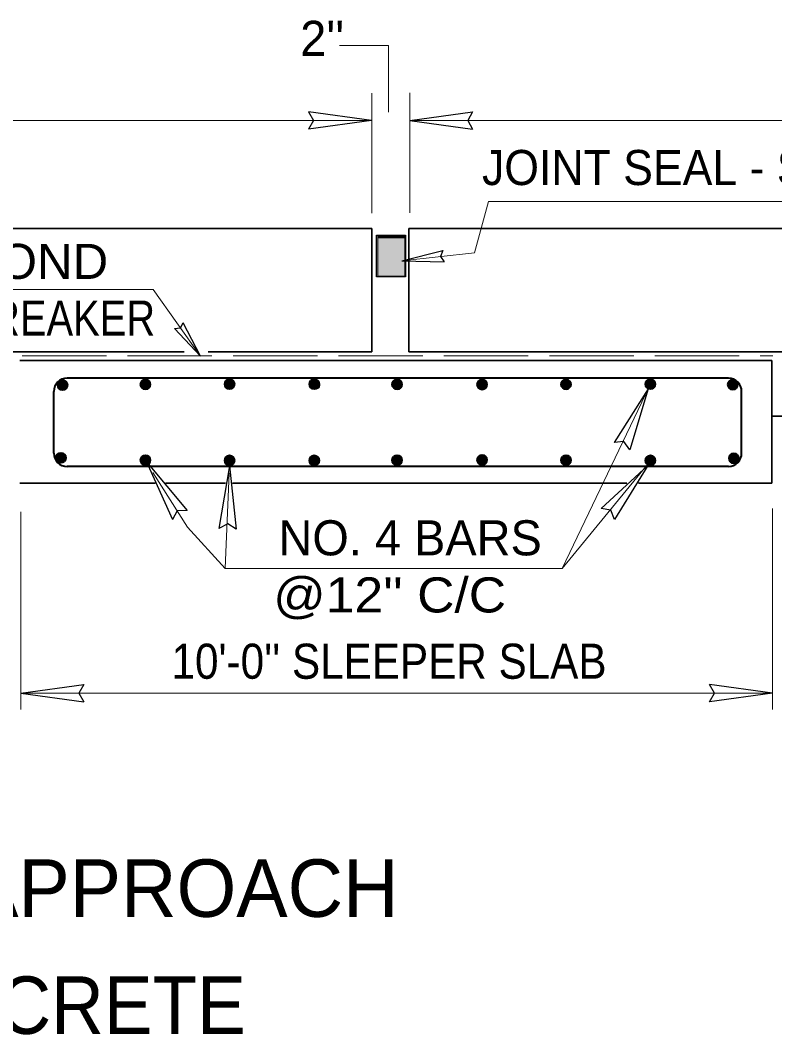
# Model space of a CAD drawing. Extents: x -105 to 266, y -441 to -168.
# Drawn here: x 57.58 to 86.02, y -401.11 to -362.87 of the extents above; entities that cross this region are included whole.
import ezdxf
from ezdxf.enums import TextEntityAlignment as Align

# ---------------------------------------------------------------- set-up
doc = ezdxf.new("R2010")
doc.units = 0
doc.header["$LTSCALE"] = 0.53
doc.header["$PDMODE"] = 32
doc.header["$PDSIZE"] = 0.265
doc.linetypes.add('LONG_DASHED', pattern=[7.5, 6, -1.5])
doc.layers.add('1', color=7, linetype='Continuous', lineweight=13)

msp = doc.modelspace()

# ---------------------------------------------------------------- hatches: boundary and pattern name
at = {"layer": '1'}
for points in [[(71.0058, -370.9753), (72.0976, -370.9753), (72.0976, -372.5442), (71.0058, -372.5442)], [(59.3636, -376.6228, 1), (58.9759, -376.6228, 1)], [(62.0999, -376.5954, 1), (62.4876, -376.5954, 1)], [(65.6592, -376.5866, 1), (65.2715, -376.5866, 1)], [(68.465, -376.5866, 1), (68.8527, -376.5866, 1)], [(71.9736, -376.5955, 1), (71.5859, -376.5955, 1)], [(74.791, -376.6044, 1), (75.1787, -376.6044, 1)], [(78.3433, -376.5955, 1), (77.9556, -376.5955, 1)], [(81.1347, -376.5866, 1), (81.5224, -376.5866, 1)], [(84.629, -376.607, 1), (84.2413, -376.607, 1)], [(59.3013, -379.3661, 1), (58.9136, -379.3661, 1)], [(62.0999, -379.4552, 1), (62.4876, -379.4552, 1)], [(65.6592, -379.464, 1), (65.2715, -379.464, 1)], [(68.465, -379.464, 1), (68.8527, -379.464, 1)], [(71.9736, -379.4551, 1), (71.5859, -379.4551, 1)], [(74.791, -379.4462, 1), (75.1787, -379.4462, 1)], [(78.3433, -379.4551, 1), (77.9556, -379.4551, 1)], [(81.1347, -379.464, 1), (81.5224, -379.464, 1)], [(84.6706, -379.3839, 1), (84.2829, -379.3839, 1)]]:
    msp.add_hatch(color=256, dxfattribs=at).paths.add_polyline_path(points)

# ---------------------------------------------------------------- linework, layer by layer
for p, q in [((70.8254, -370.1477), (70.8254, -365.6237)), ((72.2587, -370.1304), (72.2587, -365.6064)), ((70.8254, -366.6463), (-14.8062, -366.6463)), ((72.2587, -366.6463), (117.3871, -366.6463)), ((75.2234, -369.7016), (114.3787, -369.7016)), ((71.0589, -371.0293), (72.0683, -371.0293)), ((71.0589, -371.0757), (72.0683, -371.0757)), ((78.01, -383.5391), (81.1506, -376.9727)), ((78.01, -383.5391), (81.2267, -379.6182)), ((65.296, -383.5288), (65.4538, -379.9462)), ((85.9357, -388.8508), (85.9357, -381.2725)), ((57.5957, -388.8508), (57.5957, -381.3997)), ((65.3054, -383.5391), (78.01, -383.5391)), ((83.0541, -388.2352), (57.5957, -388.2352)), ((85.9357, -388.2352), (81.1225, -388.2352))]:
    msp.add_line(p, q, dxfattribs=at)
at = {"layer": '1', "lineweight": 25}
for p, q in [((70.8164, -366.6465), (68.4457, -366.3207)), ((72.2589, -366.6465), (74.6297, -366.3207)), ((70.8164, -366.6465), (68.4457, -366.9722)), ((72.2589, -366.6465), (74.6297, -366.9722)), ((71.9618, -371.9344), (73.5099, -371.5491)), ((71.9618, -371.9344), (73.5566, -371.981)), ((64.3645, -375.5324), (63.7109, -374.2702)), ((64.3645, -375.5324), (63.3947, -374.4932)), ((81.2526, -376.7691), (79.9634, -378.7857)), ((81.2526, -376.7691), (80.5553, -379.0585)), ((62.3356, -379.5107), (63.8678, -381.3492)), ((62.3356, -379.5107), (63.3152, -381.6943)), ((65.466, -379.6723), (65.0661, -382.0317)), ((65.466, -379.6723), (65.7173, -382.0523)), ((81.2303, -379.6527), (79.4748, -381.2795)), ((81.2303, -379.6527), (79.9787, -381.6926)), ((57.5972, -388.2354), (59.9682, -387.9097)), ((85.9354, -388.2352), (83.5646, -387.9093)), ((57.5972, -388.2354), (59.9682, -388.5612)), ((85.9354, -388.2352), (83.5646, -388.5611))]:
    msp.add_line(p, q, dxfattribs=at)
at = {"layer": '1', "lineweight": 35}
for p, q in [((-14.8173, -370.7252), (70.8339, -370.7252)), ((70.8339, -375.3657), (70.8339, -370.7252)), ((72.2263, -375.3657), (72.2263, -370.7252)), ((72.2263, -370.7252), (117.4144, -370.7252)), ((-14.8173, -375.3657), (63.7496, -375.3657)), ((64.6536, -375.3657), (70.8339, -375.3657)), ((72.2263, -375.3657), (117.4144, -375.3657)), ((57.5519, -375.6933), (85.9139, -375.6933)), ((85.9139, -375.6933), (85.9139, -380.3197)), ((117.4144, -377.7914), (85.9139, -377.7914)), ((57.5519, -380.3197), (62.6597, -380.3197)), ((63.0509, -380.3197), (65.3089, -380.3197)), ((65.5698, -380.3197), (80.4439, -380.3197)), ((80.8787, -380.3197), (85.9139, -380.3197))]:
    msp.add_line(p, q, dxfattribs=at)
at = {"layer": '1', "linetype": 'LONG_DASHED'}
msp.add_line((57.6468, -375.52), (85.948, -375.52), dxfattribs=at)
at = {"layer": '1', "lineweight": 40}
for p, q in [((84.2707, -376.3644), (59.3366, -376.3644)), ((58.8366, -379.1894), (58.8366, -376.8644)), ((84.7707, -379.1894), (84.7707, -376.8644)), ((84.2707, -379.6894), (59.3366, -379.6894))]:
    msp.add_line(p, q, dxfattribs=at)
at = {"layer": '1'}
for points in [[(71.4559, -366.3391), (71.4559, -363.8256), (69.6106, -363.8256)], [(71.9615, -371.9337), (74.701, -371.6385), (75.2234, -369.7016)], [(55.5048, -373.0149), (62.5877, -373.0149), (64.3641, -375.5331)], [(62.5686, -379.9216), (63.8771, -381.978), (65.3054, -383.5391)]]:
    msp.add_lwpolyline(points, dxfattribs=at)
at = {"layer": '1', "lineweight": 25}
for points in [[(68.4457, -366.3207), (68.6292, -366.65), (68.4457, -366.9722)], [(74.6297, -366.3207), (74.4462, -366.65), (74.6297, -366.9722)], [(73.5099, -371.5491), (73.4119, -371.7803), (73.5566, -371.981)], [(63.3947, -374.4932), (63.6173, -374.4696), (63.7109, -374.2702)], [(80.5553, -379.0585), (80.3332, -378.754), (79.9634, -378.7857)], [(79.9787, -381.6926), (79.8406, -381.342), (79.4748, -381.2795)], [(63.8678, -381.3492), (63.4915, -381.3678), (63.3152, -381.6943)], [(65.7173, -382.0523), (65.3941, -381.8587), (65.0661, -382.0317)], [(59.9682, -387.9097), (59.7847, -388.2387), (59.9682, -388.5612)], [(83.5646, -388.5611), (83.7481, -388.2318), (83.5646, -387.9093)]]:
    msp.add_lwpolyline(points, dxfattribs=at)
msp.add_lwpolyline([(71.0058, -370.9753), (72.0976, -370.9753), (72.0976, -372.5442), (71.0058, -372.5442)], close=True, dxfattribs=at)
at = {"layer": '1'}
msp.add_lwpolyline([(71.0589, -372.5143), (72.0683, -372.5143), (72.0683, -371.0139), (71.0589, -371.0139)], close=True, dxfattribs=at)
at = {"layer": '1', "lineweight": 35}
for centre in [(59.1697, -376.6228), (62.2937, -376.5954), (65.4654, -376.5866), (68.6589, -376.5866), (71.7797, -376.5955), (74.9849, -376.6044), (78.1494, -376.5955), (81.3285, -376.5866), (84.4351, -376.607), (59.1074, -379.3661), (62.2937, -379.4552), (65.4654, -379.464), (68.6589, -379.464), (71.7797, -379.4551), (74.9849, -379.4462), (78.1494, -379.4551), (81.3285, -379.464), (84.4768, -379.3839)]:
    msp.add_circle(centre, 0.1938, dxfattribs=at)
at = {"layer": '1', "lineweight": 40}
for centre, start, end in [((59.3366, -376.8644), 90, 180), ((84.2707, -376.8644), 0, 90), ((59.3366, -379.1894), 180, 270), ((84.2707, -379.1894), 270, 0)]:
    msp.add_arc(centre, 0.5, start, end, dxfattribs=at)
at = {"layer": '1'}
msp.add_point((68.7385, -376.6355), dxfattribs=at)

# ---------------------------------------------------------------- texts
for s, p in [("2''", (68.958, -364.2132)), ('NO. 4 BARS ', (72.5177, -383.0427))]:
    msp.add_text(s, height=1.323, dxfattribs=at).set_placement(p, align=Align.CENTER)
for s, width, p in [('JOINT SEAL - SEE ENGLISH RDY.  STD.  LECS-3', 0.95, (94.1758, -369.0821)), ('BOND ', 1.05, (58.4635, -372.6213)), ('BREAKER ', 0.85, (59.2739, -374.7585)), (" @12'' C/C", 1.1, (71.2314, -385.195)), ("10'-0'' SLEEPER SLAB", 0.9, (71.4772, -387.6947))]:
    msp.add_text(s, height=1.323, dxfattribs=dict(at, width=width)).set_placement(p, align=Align.CENTER)
msp.add_text('TERMINAL JOINT - TYPE 3 - BRIDGE APPROACH ', height=2.167, dxfattribs=at).set_placement((4.6963, -396.67))
at = {"layer": '1', "width": 0.95}
msp.add_text('CONTINUOUSLY REINFORCED CONCRETE', height=2.167, dxfattribs=at).set_placement((9.0292, -401.0827))

doc.saveas('drawing.dxf')
